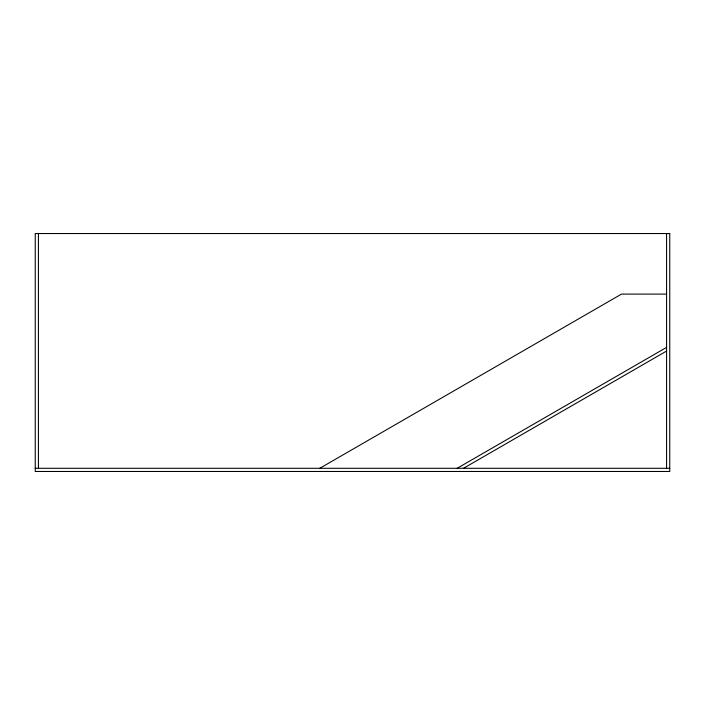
<?xml version="1.0" encoding="UTF-8"?>
<svg xmlns="http://www.w3.org/2000/svg" width="705" height="705" viewBox="0 0 705 705"><rect width="100%" height="100%" fill="white"/><g stroke="black" fill="none" stroke-linecap="round" stroke-linejoin="round"><path stroke-width="1.06" d="M319.788 468.296L621.519 294.091L666.577 294.091M457.166 468.296L666.577 347.389M463.511 468.296L666.577 351.055M35.25 468.296L669.75 468.296M666.577 233.531L666.577 468.296M38.422 233.531L38.422 468.296M669.75 233.531L35.25 233.531L35.25 471.469L669.75 471.469L669.75 233.531"/></g></svg>
